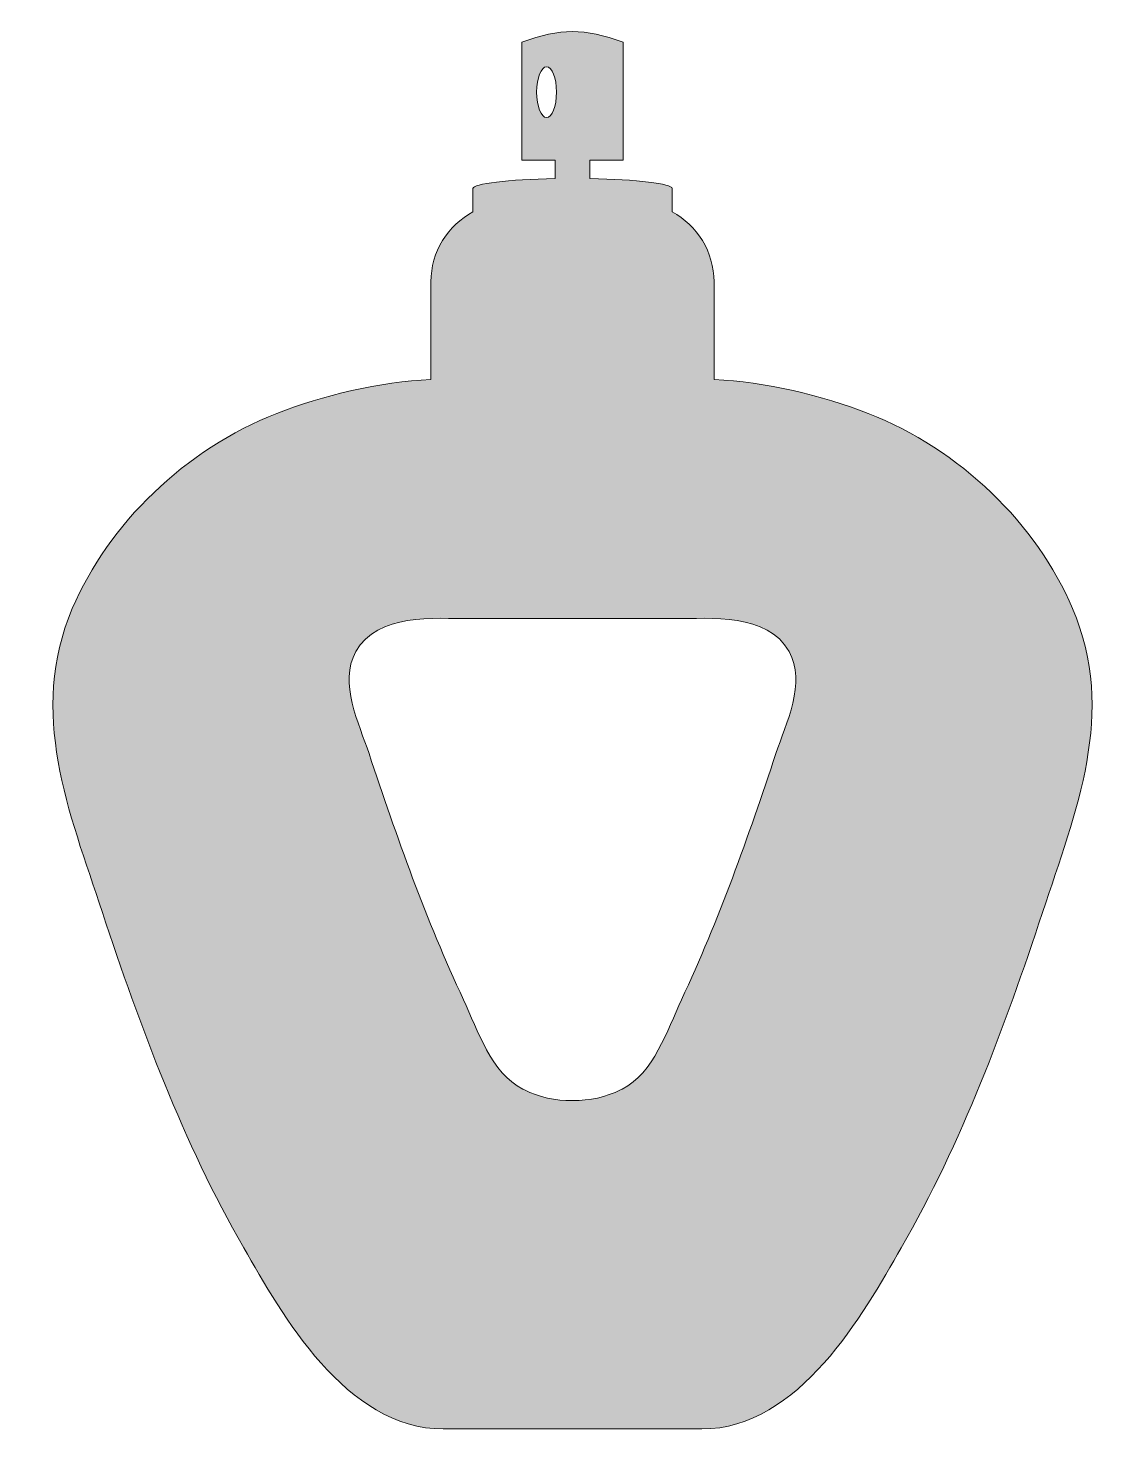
# Model space of a CAD drawing. Header units: inches. Extents: x -2 to 77, y 0 to 102.
import ezdxf

# ---------------------------------------------------------------- set-up
doc = ezdxf.new("R2010")
doc.units = ezdxf.units.IN
doc.header["$MEASUREMENT"] = 0
doc.layers.add('Layer 1', color=7, linetype='Continuous')

msp = doc.modelspace()

# ---------------------------------------------------------------- hatches: boundary and pattern name
at = {"layer": 'Layer 1', "true_color": 0xf0a0c5}
h = msp.add_hatch(color=231, dxfattribs=at)
h.dxf.hatch_style = 2
edge = h.paths.add_edge_path()
edge.add_spline(control_points=[(74.16, 59.65), (71.55, 65.8), (65.97, 71.23), (59.28, 73.84), (55.97, 75.14), (51.79, 76.15), (48.08, 76.3), (48.08, 76.3), (48.08, 83.4), (48.08, 83.4), (48.08, 85.6), (46.84, 87.52), (45.03, 88.49), (45.03, 88.49), (45.03, 90.19), (45.03, 90.19), (45.03, 90.55), (42.44, 90.85), (39.04, 90.91), (39.04, 90.91), (39.04, 92.26), (39.04, 92.26), (39.04, 92.26), (41.48, 92.26), (41.48, 92.26), (41.48, 92.26), (41.48, 100.83), (41.48, 100.83), (38.61, 101.85), (36.96, 101.86), (34.09, 100.83), (34.09, 100.83), (34.09, 92.26), (34.09, 92.26), (34.09, 92.26), (36.53, 92.26), (36.53, 92.26), (36.53, 92.26), (36.53, 90.91), (36.53, 90.91), (33.13, 90.85), (30.55, 90.55), (30.55, 90.19), (30.55, 90.19), (30.55, 88.49), (30.55, 88.49), (28.73, 87.52), (27.49, 85.6), (27.49, 83.4), (27.49, 83.4), (27.49, 76.3), (27.49, 76.3), (23.78, 76.15), (19.6, 75.14), (16.29, 73.84), (9.61, 71.23), (4.03, 65.8), (1.41, 59.65), (-1.81, 52.08), (1.16, 44.9), (3.6, 37.56), (6.36, 29.23), (9.44, 20.89), (13.88, 13.16), (16.62, 8.38), (21.29, 0), (28.39, 0), (28.39, 0), (37.19, 0), (37.19, 0), (37.19, 0), (38.39, 0), (38.39, 0), (38.39, 0), (47.19, 0), (47.19, 0), (54.28, 0), (58.95, 8.38), (61.69, 13.16), (66.13, 20.89), (69.21, 29.23), (71.97, 37.56), (74.41, 44.9), (77.38, 52.08), (74.16, 59.65)], knot_values=[0, 0, 0, 0, 1, 1, 1, 2, 2, 2, 3, 3, 3, 4, 4, 4, 5, 5, 5, 6, 6, 6, 7, 7, 7, 8, 8, 8, 9, 9, 9, 10, 10, 10, 11, 11, 11, 12, 12, 12, 13, 13, 13, 14, 14, 14, 15, 15, 15, 16, 16, 16, 17, 17, 17, 18, 18, 18, 19, 19, 19, 20, 20, 20, 21, 21, 21, 22, 22, 22, 23, 23, 23, 24, 24, 24, 25, 25, 25, 26, 26, 26, 27, 27, 27, 28, 28, 28, 28], degree=3, periodic=1)
edge = h.paths.add_edge_path()
edge.add_spline(control_points=[(35.9, 95.35), (35.51, 95.35), (35.18, 96.18), (35.18, 97.2), (35.18, 98.23), (35.51, 99.05), (35.9, 99.05), (36.3, 99.05), (36.62, 98.23), (36.62, 97.2), (36.62, 96.18), (36.3, 95.35), (35.9, 95.35)], knot_values=[0, 0, 0, 0, 1, 1, 1, 2, 2, 2, 3, 3, 3, 4, 4, 4, 4], degree=3, periodic=1)
edge = h.paths.add_edge_path()
edge.add_spline(control_points=[(52.58, 49.11), (50.57, 43.05), (48.43, 37), (45.71, 31.21), (44.66, 28.97), (43.71, 25.89), (41.39, 24.7), (41.35, 24.68), (41.32, 24.66), (41.28, 24.65), (40.23, 24.13), (39.01, 23.86), (37.81, 23.89), (37.81, 23.89), (37.76, 23.88), (37.76, 23.88), (36.56, 23.86), (35.34, 24.13), (34.29, 24.65), (34.25, 24.66), (34.22, 24.68), (34.18, 24.7), (31.86, 25.89), (30.91, 28.97), (29.86, 31.21), (27.14, 37), (25, 43.05), (22.99, 49.11), (22.27, 51.28), (20.76, 54.26), (22.03, 56.52), (23.62, 59.34), (27.69, 58.92), (30.42, 58.92), (30.42, 58.92), (37.17, 58.92), (37.17, 58.92), (37.17, 58.92), (45.15, 58.92), (45.15, 58.92), (47.88, 58.92), (51.95, 59.34), (53.54, 56.53), (54.81, 54.26), (53.3, 51.28), (52.58, 49.11)], knot_values=[0, 0, 0, 0, 1, 1, 1, 2, 2, 2, 3, 3, 3, 4, 4, 4, 5, 5, 5, 6, 6, 6, 7, 7, 7, 8, 8, 8, 9, 9, 9, 10, 10, 10, 11, 11, 11, 12, 12, 12, 13, 13, 13, 14, 14, 14, 15, 15, 15, 15], degree=3, periodic=1)

# ---------------------------------------------------------------- linework, layer by layer
at = {"layer": 'Layer 1', "lineweight": 0}
for points, knots in [([(74.16, 59.65), (71.55, 65.8), (65.97, 71.23), (59.28, 73.84), (55.97, 75.14), (51.79, 76.15), (48.08, 76.3), (48.08, 76.3), (48.08, 83.4), (48.08, 83.4), (48.08, 85.6), (46.84, 87.52), (45.03, 88.49), (45.03, 88.49), (45.03, 90.19), (45.03, 90.19), (45.03, 90.55), (42.44, 90.85), (39.04, 90.91), (39.04, 90.91), (39.04, 92.26), (39.04, 92.26), (39.04, 92.26), (41.48, 92.26), (41.48, 92.26), (41.48, 92.26), (41.48, 100.83), (41.48, 100.83), (38.61, 101.85), (36.96, 101.86), (34.09, 100.83), (34.09, 100.83), (34.09, 92.26), (34.09, 92.26), (34.09, 92.26), (36.53, 92.26), (36.53, 92.26), (36.53, 92.26), (36.53, 90.91), (36.53, 90.91), (33.13, 90.85), (30.55, 90.55), (30.55, 90.19), (30.55, 90.19), (30.55, 88.49), (30.55, 88.49), (28.73, 87.52), (27.49, 85.6), (27.49, 83.4), (27.49, 83.4), (27.49, 76.3), (27.49, 76.3), (23.78, 76.15), (19.6, 75.14), (16.29, 73.84), (9.61, 71.23), (4.03, 65.8), (1.41, 59.65), (-1.81, 52.08), (1.16, 44.9), (3.6, 37.56), (6.36, 29.23), (9.44, 20.89), (13.88, 13.16), (16.62, 8.38), (21.29, 0), (28.39, 0), (28.39, 0), (37.19, 0), (37.19, 0), (37.19, 0), (38.39, 0), (38.39, 0), (38.39, 0), (47.19, 0), (47.19, 0), (54.28, 0), (58.95, 8.38), (61.69, 13.16), (66.13, 20.89), (69.21, 29.23), (71.97, 37.56), (74.41, 44.9), (77.38, 52.08), (74.16, 59.65)], [0, 0, 0, 0, 1, 1, 1, 2, 2, 2, 3, 3, 3, 4, 4, 4, 5, 5, 5, 6, 6, 6, 7, 7, 7, 8, 8, 8, 9, 9, 9, 10, 10, 10, 11, 11, 11, 12, 12, 12, 13, 13, 13, 14, 14, 14, 15, 15, 15, 16, 16, 16, 17, 17, 17, 18, 18, 18, 19, 19, 19, 20, 20, 20, 21, 21, 21, 22, 22, 22, 23, 23, 23, 24, 24, 24, 25, 25, 25, 26, 26, 26, 27, 27, 27, 28, 28, 28, 28]), ([(35.9, 95.35), (35.51, 95.35), (35.18, 96.18), (35.18, 97.2), (35.18, 98.23), (35.51, 99.05), (35.9, 99.05), (36.3, 99.05), (36.62, 98.23), (36.62, 97.2), (36.62, 96.18), (36.3, 95.35), (35.9, 95.35)], [0, 0, 0, 0, 1, 1, 1, 2, 2, 2, 3, 3, 3, 4, 4, 4, 4]), ([(52.58, 49.11), (50.57, 43.05), (48.43, 37), (45.71, 31.21), (44.66, 28.97), (43.71, 25.89), (41.39, 24.7), (41.35, 24.68), (41.32, 24.66), (41.28, 24.65), (40.23, 24.13), (39.01, 23.86), (37.81, 23.89), (37.81, 23.89), (37.76, 23.88), (37.76, 23.88), (36.56, 23.86), (35.34, 24.13), (34.29, 24.65), (34.25, 24.66), (34.22, 24.68), (34.18, 24.7), (31.86, 25.89), (30.91, 28.97), (29.86, 31.21), (27.14, 37), (25, 43.05), (22.99, 49.11), (22.27, 51.28), (20.76, 54.26), (22.03, 56.52), (23.62, 59.34), (27.69, 58.92), (30.42, 58.92), (30.42, 58.92), (37.17, 58.92), (37.17, 58.92), (37.17, 58.92), (45.15, 58.92), (45.15, 58.92), (47.88, 58.92), (51.95, 59.34), (53.54, 56.53), (54.81, 54.26), (53.3, 51.28), (52.58, 49.11)], [0, 0, 0, 0, 1, 1, 1, 2, 2, 2, 3, 3, 3, 4, 4, 4, 5, 5, 5, 6, 6, 6, 7, 7, 7, 8, 8, 8, 9, 9, 9, 10, 10, 10, 11, 11, 11, 12, 12, 12, 13, 13, 13, 14, 14, 14, 15, 15, 15, 15])]:
    msp.add_open_spline(points, degree=3, knots=knots, dxfattribs=at)

doc.saveas('drawing.dxf')
